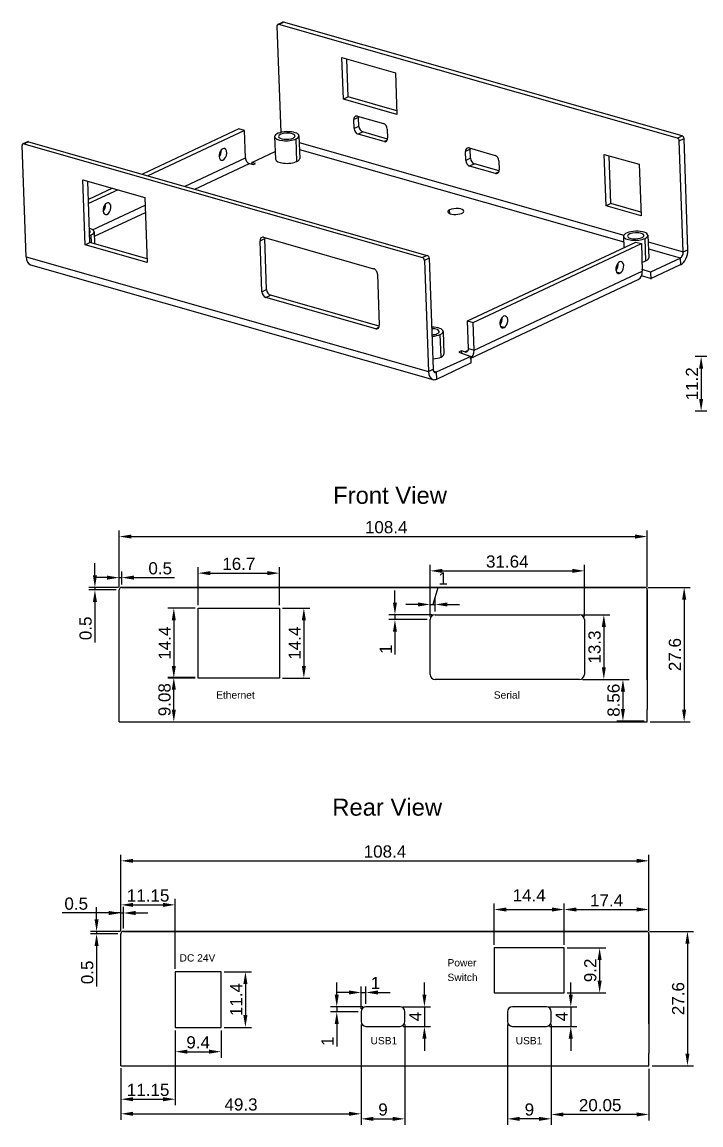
# Model space of a CAD drawing. Extents: x 17 to 293, y 17 to 269.
# Drawn here: x 17.2 to 156.5, y 16.9 to 243.5 of the extents above; entities that cross this region are included whole.
import ezdxf

# ---------------------------------------------------------------- set-up
doc = ezdxf.new("R2010")
doc.units = 0
doc.header["$MEASUREMENT"] = 0
doc.layers.get('0').update_dxf_attribs({"linetype": 'CONTINUOUS'})
doc.layers.get('DEFPOINTS').update_dxf_attribs({"linetype": 'CONTINUOUS'})
for name, color, linetype in [('DIMENSION', 3, 'CONTINUOUS'), ('VIEW002', 7, 'CONTINUOUS'), ('VIEW003', 7, 'CONTINUOUS'), ('VIEW005', 7, 'CONTINUOUS')]:
    doc.layers.add(name, color=color, linetype=linetype)
doc.styles.get("Standard").update_dxf_attribs({"font": 'arial.ttf'})
doc.dimstyles.get("Standard").update_dxf_attribs({"dimscale": 0, "dimtxt": 2.5, "dimasz": 2.5, "dimexe": 1.25, "dimexo": 0.625, "dimtad": 1, "dimtxsty": 'STANDARD', "dimcen": 2.5, "dimazin": 3, "dimtfac": 1, "dimtmove": 0, "dimatfit": 3})

# ---------------------------------------------------------------- blocks, each defined once
blk = doc.blocks.new('*D3')
at = {"layer": 'DEFPOINTS', "color": 0}
for p in [(145.511515, 137.794267), (37.112015, 126.848466), (145.511515, 126.848466)]:
    blk.add_point(p, dxfattribs=at)
at = {"layer": 'DIMENSION', "color": 0}
for p, q in [((37.112015, 127.473466), (37.112015, 139.044267)), ((145.511515, 127.473466), (145.511515, 139.044267)), ((39.612015, 137.794267), (143.011515, 137.794267))]:
    blk.add_line(p, q, dxfattribs=at)
for points in [[(39.612015, 138.210933), (39.612015, 137.3776), (37.112015, 137.794267)], [(143.011515, 137.3776), (143.011515, 138.210933), (145.511515, 137.794267)]]:
    blk.add_solid(points, dxfattribs=at)
at = {"layer": 'DIMENSION', "color": 0, "linetype": 'BYBLOCK', "insert": (91.911853, 139.695517), "char_height": 2.5, "attachment_point": 5}
blk.add_mtext('108.4', dxfattribs=at)
blk = doc.blocks.new('*D17')
at = {"layer": 'DEFPOINTS', "color": 0}
for p in [(37.612015, 129.358277), (37.612015, 127.348466), (37.112015, 126.848466)]:
    blk.add_point(p, dxfattribs=at)
at = {"layer": 'DIMENSION', "color": 0}
for p, q in [((34.612015, 129.358277), (32.112015, 129.358277)), ((37.112015, 127.473466), (37.112015, 130.608277)), ((37.112015, 129.358277), (37.612015, 129.358277)), ((37.612015, 127.973466), (37.612015, 130.608277)), ((40.112015, 129.358277), (48.427015, 129.358277))]:
    blk.add_line(p, q, dxfattribs=at)
for points in [[(34.612015, 128.94161), (34.612015, 129.774944), (37.112015, 129.358277)], [(40.112015, 129.774944), (40.112015, 128.94161), (37.612015, 129.358277)]]:
    blk.add_solid(points, dxfattribs=at)
at = {"layer": 'DIMENSION', "color": 0, "linetype": 'BYBLOCK', "insert": (45.519515, 131.259527), "char_height": 2.5, "attachment_point": 5}
blk.add_mtext('0.5', dxfattribs=at)
blk = doc.blocks.new('*D27')
at = {"layer": 'DEFPOINTS', "color": 0}
for p in [(101.952015, 123.847379), (100.952015, 120.748566), (101.952015, 121.748566)]:
    blk.add_point(p, dxfattribs=at)
at = {"layer": 'DIMENSION', "color": 0}
for p, q in [((102.484766, 127.289879), (101.452015, 123.847379)), ((104.654766, 127.289879), (102.484766, 127.289879)), ((100.952015, 121.373566), (100.952015, 125.097379)), ((101.952015, 122.373566), (101.952015, 125.097379)), ((98.452015, 123.847379), (95.952015, 123.847379)), ((100.952015, 123.847379), (101.952015, 123.847379)), ((104.452015, 123.847379), (106.952015, 123.847379))]:
    blk.add_line(p, q, dxfattribs=at)
for points in [[(98.452015, 123.430712), (98.452015, 124.264045), (100.952015, 123.847379)], [(104.452015, 124.264045), (104.452015, 123.430712), (101.952015, 123.847379)]]:
    blk.add_solid(points, dxfattribs=at)
at = {"layer": 'DIMENSION', "color": 0, "linetype": 'BYBLOCK', "insert": (103.569766, 129.169879), "char_height": 2.5, "attachment_point": 5}
blk.add_mtext('1', dxfattribs=at)
blk = doc.blocks.new('*D37')
at = {"layer": 'DEFPOINTS', "color": 0}
for p in [(48.608815, 36.984015), (58.008815, 36.984015), (58.008815, 31.984015)]:
    blk.add_point(p, dxfattribs=at)
at = {"layer": 'DIMENSION', "color": 0}
for p, q in [((48.608815, 36.359015), (48.608815, 30.734015)), ((58.008815, 36.359015), (58.008815, 30.734015)), ((51.108815, 31.984015), (55.508815, 31.984015))]:
    blk.add_line(p, q, dxfattribs=at)
for points in [[(51.108815, 32.400681), (51.108815, 31.567348), (48.608815, 31.984015)], [(55.508815, 31.567348), (55.508815, 32.400681), (58.008815, 31.984015)]]:
    blk.add_solid(points, dxfattribs=at)
at = {"layer": 'DIMENSION', "color": 0, "linetype": 'BYBLOCK', "insert": (53.308815, 33.885265), "char_height": 2.5, "attachment_point": 5}
blk.add_mtext('9.4', dxfattribs=at)
blk = doc.blocks.new('*D46')
at = {"layer": 'DEFPOINTS', "color": 0}
for p in [(128.458515, 61.184015), (114.058515, 53.284015), (128.458515, 53.284015)]:
    blk.add_point(p, dxfattribs=at)
at = {"layer": 'DIMENSION', "color": 0}
for p, q in [((114.058515, 53.909015), (114.058515, 62.434015)), ((116.558515, 61.184015), (125.958515, 61.184015)), ((128.458515, 53.909015), (128.458515, 62.434015))]:
    blk.add_line(p, q, dxfattribs=at)
for points in [[(116.558515, 61.600681), (116.558515, 60.767348), (114.058515, 61.184015)], [(125.958515, 60.767348), (125.958515, 61.600681), (128.458515, 61.184015)]]:
    blk.add_solid(points, dxfattribs=at)
at = {"layer": 'DIMENSION', "color": 0, "linetype": 'BYBLOCK', "insert": (121.258515, 64.09887), "char_height": 2.5, "attachment_point": 5}
blk.add_mtext('14.4', dxfattribs=at)
blk = doc.blocks.new('*D120')
at = {"layer": 'DEFPOINTS', "color": 0}
for p in [(37.612015, 127.348466), (32.112015, 126.848466), (37.112015, 126.848466)]:
    blk.add_point(p, dxfattribs=at)
at = {"layer": 'DIMENSION', "color": 0}
for p, q in [((32.112015, 129.848466), (32.112015, 132.348466)), ((36.987015, 127.348466), (30.862015, 127.348466)), ((32.112015, 127.348466), (32.112015, 126.848466)), ((36.487015, 126.848466), (30.862015, 126.848466)), ((32.112015, 124.348466), (32.112015, 116.033466))]:
    blk.add_line(p, q, dxfattribs=at)
for points in [[(31.695349, 129.848466), (32.528682, 129.848466), (32.112015, 127.348466)], [(32.528682, 124.348466), (31.695349, 124.348466), (32.112015, 126.848466)]]:
    blk.add_solid(points, dxfattribs=at)
at = {"layer": 'DIMENSION', "color": 0, "linetype": 'BYBLOCK', "insert": (30.210765, 118.940966), "char_height": 2.5, "attachment_point": 5, "rotation": 90}
blk.add_mtext('0.5', dxfattribs=at)
blk = doc.blocks.new('*D124')
at = {"layer": 'DEFPOINTS', "color": 0}
for p in [(37.958815, 60.472838), (37.958815, 56.684015), (37.458815, 56.184015)]:
    blk.add_point(p, dxfattribs=at)
at = {"layer": 'DIMENSION', "color": 0}
for p, q in [((37.458815, 56.809015), (37.458815, 61.722838)), ((37.958815, 57.309015), (37.958815, 61.722838)), ((37.458815, 60.472838), (25.369859, 60.472838)), ((34.958815, 60.472838), (32.458815, 60.472838)), ((37.458815, 60.472838), (37.958815, 60.472838)), ((40.458815, 60.472838), (42.958815, 60.472838))]:
    blk.add_line(p, q, dxfattribs=at)
for points in [[(34.958815, 60.056171), (34.958815, 60.889505), (37.458815, 60.472838)], [(40.458815, 60.889505), (40.458815, 60.056171), (37.958815, 60.472838)]]:
    blk.add_solid(points, dxfattribs=at)
at = {"layer": 'DIMENSION', "color": 0, "linetype": 'BYBLOCK', "insert": (28.277359, 62.374088), "char_height": 2.5, "attachment_point": 5}
blk.add_mtext('0.5', dxfattribs=at)
blk = doc.blocks.new('*D125')
at = {"layer": 'DEFPOINTS', "color": 0}
for p in [(37.958815, 56.684015), (32.458815, 56.184015), (37.458815, 56.184015)]:
    blk.add_point(p, dxfattribs=at)
at = {"layer": 'DIMENSION', "color": 0}
for p, q in [((32.458815, 59.184015), (32.458815, 61.684015)), ((37.333815, 56.684015), (31.208815, 56.684015)), ((32.458815, 56.684015), (32.458815, 56.184015)), ((36.833815, 56.184015), (31.208815, 56.184015)), ((32.458815, 53.684015), (32.458815, 45.369015))]:
    blk.add_line(p, q, dxfattribs=at)
for points in [[(32.042149, 59.184015), (32.875482, 59.184015), (32.458815, 56.684015)], [(32.875482, 53.684015), (32.042149, 53.684015), (32.458815, 56.184015)]]:
    blk.add_solid(points, dxfattribs=at)
at = {"layer": 'DIMENSION', "color": 0, "linetype": 'BYBLOCK', "insert": (30.557565, 48.276515), "char_height": 2.5, "attachment_point": 5, "rotation": 90}
blk.add_mtext('0.5', dxfattribs=at)
blk = doc.blocks.new('*D126')
at = {"layer": 'DEFPOINTS', "color": 0}
for p in [(87.758815, 41.184015), (81.758815, 40.184015), (86.758815, 40.184015)]:
    blk.add_point(p, dxfattribs=at)
at = {"layer": 'DIMENSION', "color": 0}
for p, q in [((81.758815, 43.684015), (81.758815, 46.184015)), ((87.133815, 41.184015), (80.508815, 41.184015)), ((81.758815, 41.184015), (81.758815, 40.184015)), ((86.133815, 40.184015), (80.508815, 40.184015)), ((81.758815, 37.684015), (81.758815, 33.014015))]:
    blk.add_line(p, q, dxfattribs=at)
for points in [[(81.342149, 43.684015), (82.175482, 43.684015), (81.758815, 41.184015)], [(82.175482, 37.684015), (81.342149, 37.684015), (81.758815, 40.184015)]]:
    blk.add_solid(points, dxfattribs=at)
at = {"layer": 'DIMENSION', "color": 0, "linetype": 'BYBLOCK', "insert": (79.878815, 34.099015), "char_height": 2.5, "attachment_point": 5, "rotation": 90}
blk.add_mtext('1', dxfattribs=at)
blk = doc.blocks.new('*D127')
at = {"layer": 'DEFPOINTS', "color": 0}
for p in [(58.008815, 48.384015), (58.008815, 36.984015), (63.008815, 36.984015)]:
    blk.add_point(p, dxfattribs=at)
at = {"layer": 'DIMENSION', "color": 0}
for p, q in [((58.633815, 48.384015), (64.258815, 48.384015)), ((63.008815, 45.884015), (63.008815, 39.484015)), ((58.633815, 36.984015), (64.258815, 36.984015))]:
    blk.add_line(p, q, dxfattribs=at)
for points in [[(63.425482, 45.884015), (62.592149, 45.884015), (63.008815, 48.384015)], [(62.592149, 39.484015), (63.425482, 39.484015), (63.008815, 36.984015)]]:
    blk.add_solid(points, dxfattribs=at)
at = {"layer": 'DIMENSION', "color": 0, "linetype": 'BYBLOCK', "insert": (61.128815, 42.684015), "char_height": 2.5, "attachment_point": 5, "rotation": 90}
blk.add_mtext('11.4', dxfattribs=at)
blk = doc.blocks.new('*D128')
at = {"layer": 'DEFPOINTS', "color": 0}
for p in [(145.358515, 56.684015), (145.858515, 29.084015), (153.755019, 29.084015)]:
    blk.add_point(p, dxfattribs=at)
at = {"layer": 'DIMENSION', "color": 0}
for p, q in [((145.983515, 56.684015), (155.005019, 56.684015)), ((153.755019, 54.184015), (153.755019, 31.584015)), ((146.483515, 29.084015), (155.005019, 29.084015))]:
    blk.add_line(p, q, dxfattribs=at)
for points in [[(154.171686, 54.184015), (153.338353, 54.184015), (153.755019, 56.684015)], [(153.338353, 31.584015), (154.171686, 31.584015), (153.755019, 29.084015)]]:
    blk.add_solid(points, dxfattribs=at)
at = {"layer": 'DIMENSION', "color": 0, "linetype": 'BYBLOCK', "insert": (151.853769, 42.884015), "char_height": 2.5, "attachment_point": 5, "rotation": 90}
blk.add_mtext('27.6', dxfattribs=at)
blk = doc.blocks.new('*D129')
at = {"layer": 'DEFPOINTS', "color": 0}
for p in [(145.011515, 127.348466), (145.511515, 99.748566), (153.080416, 99.748566)]:
    blk.add_point(p, dxfattribs=at)
at = {"layer": 'DIMENSION', "color": 0}
for p, q in [((145.636515, 127.348466), (154.330416, 127.348466)), ((153.080416, 124.848466), (153.080416, 102.248566)), ((146.136515, 99.748566), (154.330416, 99.748566))]:
    blk.add_line(p, q, dxfattribs=at)
for points in [[(153.497083, 124.848466), (152.66375, 124.848466), (153.080416, 127.348466)], [(152.66375, 102.248566), (153.497083, 102.248566), (153.080416, 99.748566)]]:
    blk.add_solid(points, dxfattribs=at)
at = {"layer": 'DIMENSION', "color": 0, "linetype": 'BYBLOCK', "insert": (151.179166, 113.548516), "char_height": 2.5, "attachment_point": 5, "rotation": 90}
blk.add_mtext('27.6', dxfattribs=at)
blk = doc.blocks.new('*D130')
at = {"layer": 'DEFPOINTS', "color": 0}
for p in [(70.012015, 123.098566), (70.012015, 108.698566), (75.012015, 108.698566)]:
    blk.add_point(p, dxfattribs=at)
at = {"layer": 'DIMENSION', "color": 0}
for p, q in [((70.637015, 123.098566), (76.262015, 123.098566)), ((75.012015, 120.598566), (75.012015, 111.198566)), ((70.637015, 108.698566), (76.262015, 108.698566))]:
    blk.add_line(p, q, dxfattribs=at)
for points in [[(75.428682, 120.598566), (74.595349, 120.598566), (75.012015, 123.098566)], [(74.595349, 111.198566), (75.428682, 111.198566), (75.012015, 108.698566)]]:
    blk.add_solid(points, dxfattribs=at)
at = {"layer": 'DIMENSION', "color": 0, "linetype": 'BYBLOCK', "insert": (73.132015, 115.898566), "char_height": 2.5, "attachment_point": 5, "rotation": 90}
blk.add_mtext('14.4', dxfattribs=at)
blk = doc.blocks.new('*D131')
at = {"layer": 'DEFPOINTS', "color": 0}
for p in [(131.591515, 121.748566), (131.591515, 108.448566), (136.591515, 108.448566)]:
    blk.add_point(p, dxfattribs=at)
at = {"layer": 'DIMENSION', "color": 0}
for p, q in [((132.216515, 121.748566), (137.841515, 121.748566)), ((136.591515, 119.248566), (136.591515, 110.948566)), ((132.216515, 108.448566), (137.841515, 108.448566))]:
    blk.add_line(p, q, dxfattribs=at)
for points in [[(137.008182, 119.248566), (136.174849, 119.248566), (136.591515, 121.748566)], [(136.174849, 110.948566), (137.008182, 110.948566), (136.591515, 108.448566)]]:
    blk.add_solid(points, dxfattribs=at)
at = {"layer": 'DIMENSION', "color": 0, "linetype": 'BYBLOCK', "insert": (134.690265, 115.098566), "char_height": 2.5, "attachment_point": 5, "rotation": 90}
blk.add_mtext('13.3', dxfattribs=at)
blk = doc.blocks.new('*D132')
at = {"layer": 'DEFPOINTS', "color": 0}
for p in [(93.706519, 120.748566), (100.952015, 120.748566), (101.952015, 121.748566)]:
    blk.add_point(p, dxfattribs=at)
at = {"layer": 'DIMENSION', "color": 0}
for p, q in [((93.706519, 124.248566), (93.706519, 126.748566)), ((101.327015, 121.748566), (92.456519, 121.748566)), ((100.327015, 120.748566), (92.456519, 120.748566)), ((93.706519, 121.748566), (93.706519, 120.748566)), ((93.706519, 118.248566), (93.706519, 113.578566))]:
    blk.add_line(p, q, dxfattribs=at)
for points in [[(93.289852, 124.248566), (94.123185, 124.248566), (93.706519, 121.748566)], [(94.123185, 118.248566), (93.289852, 118.248566), (93.706519, 120.748566)]]:
    blk.add_solid(points, dxfattribs=at)
at = {"layer": 'DIMENSION', "color": 0, "linetype": 'BYBLOCK', "insert": (91.826519, 114.663566), "char_height": 2.5, "attachment_point": 5, "rotation": 90}
blk.add_mtext('1', dxfattribs=at)
blk = doc.blocks.new('*D133')
at = {"layer": 'DEFPOINTS', "color": 0}
for p in [(48.312015, 108.823566), (53.312015, 108.823566), (37.112015, 99.748566)]:
    blk.add_point(p, dxfattribs=at)
at = {"layer": 'DIMENSION', "color": 0}
for p, q in [((52.687015, 108.823566), (47.062015, 108.823566)), ((48.312015, 102.248566), (48.312015, 106.323566)), ((37.737015, 99.748566), (49.562015, 99.748566))]:
    blk.add_line(p, q, dxfattribs=at)
for points in [[(48.728682, 106.323566), (47.895349, 106.323566), (48.312015, 108.823566)], [(47.895349, 102.248566), (48.728682, 102.248566), (48.312015, 99.748566)]]:
    blk.add_solid(points, dxfattribs=at)
at = {"layer": 'DIMENSION', "color": 0, "linetype": 'BYBLOCK', "insert": (46.410765, 104.286066), "char_height": 2.5, "attachment_point": 5, "rotation": 90}
blk.add_mtext('9.08', dxfattribs=at)
blk = doc.blocks.new('*D135')
at = {"layer": 'DEFPOINTS', "color": 0}
for p in [(131.591515, 108.448566), (140.511515, 99.888866), (145.511515, 99.888866)]:
    blk.add_point(p, dxfattribs=at)
at = {"layer": 'DIMENSION', "color": 0}
for p, q in [((132.216515, 108.448566), (141.761515, 108.448566)), ((140.511515, 105.948566), (140.511515, 102.388866)), ((144.886515, 99.888866), (139.261515, 99.888866))]:
    blk.add_line(p, q, dxfattribs=at)
for points in [[(140.928182, 105.948566), (140.094849, 105.948566), (140.511515, 108.448566)], [(140.094849, 102.388866), (140.928182, 102.388866), (140.511515, 99.888866)]]:
    blk.add_solid(points, dxfattribs=at)
at = {"layer": 'DIMENSION', "color": 0, "linetype": 'BYBLOCK', "insert": (138.610265, 104.168716), "char_height": 2.5, "attachment_point": 5, "rotation": 90}
blk.add_mtext('8.56', dxfattribs=at)
blk = doc.blocks.new('*D136')
at = {"layer": 'DEFPOINTS', "color": 0}
for p in [(53.312015, 123.098566), (48.312015, 108.698566), (53.312015, 108.698566)]:
    blk.add_point(p, dxfattribs=at)
at = {"layer": 'DIMENSION', "color": 0}
for p, q in [((52.687015, 123.098566), (47.062015, 123.098566)), ((48.312015, 120.598566), (48.312015, 111.198566)), ((52.687015, 108.698566), (47.062015, 108.698566))]:
    blk.add_line(p, q, dxfattribs=at)
for points in [[(48.728682, 120.598566), (47.895349, 120.598566), (48.312015, 123.098566)], [(47.895349, 111.198566), (48.728682, 111.198566), (48.312015, 108.698566)]]:
    blk.add_solid(points, dxfattribs=at)
at = {"layer": 'DIMENSION', "color": 0, "linetype": 'BYBLOCK', "insert": (46.432015, 115.898566), "char_height": 2.5, "attachment_point": 5, "rotation": 90}
blk.add_mtext('14.4', dxfattribs=at)
blk = doc.blocks.new('*D148')
at = {"layer": 'DEFPOINTS', "color": 0}
for p in [(128.458515, 53.284015), (128.458515, 44.084015), (135.727756, 44.084015)]:
    blk.add_point(p, dxfattribs=at)
at = {"layer": 'DIMENSION', "color": 0}
for p, q in [((129.083515, 53.284015), (136.977756, 53.284015)), ((135.727756, 50.784015), (135.727756, 46.584015)), ((129.083515, 44.084015), (136.977756, 44.084015))]:
    blk.add_line(p, q, dxfattribs=at)
for points in [[(136.144423, 50.784015), (135.311089, 50.784015), (135.727756, 53.284015)], [(135.311089, 46.584015), (136.144423, 46.584015), (135.727756, 44.084015)]]:
    blk.add_solid(points, dxfattribs=at)
at = {"layer": 'DIMENSION', "color": 0, "linetype": 'BYBLOCK', "insert": (133.826506, 48.684015), "char_height": 2.5, "attachment_point": 5, "rotation": 90}
blk.add_mtext('9.2', dxfattribs=at)
blk = doc.blocks.new('*D154')
at = {"layer": 'DEFPOINTS', "color": 0}
for p in [(70.012015, 130.281039), (53.312015, 123.098566), (70.012015, 123.098566)]:
    blk.add_point(p, dxfattribs=at)
at = {"layer": 'DIMENSION', "color": 0}
for p, q in [((53.312015, 123.723566), (53.312015, 131.531039)), ((70.012015, 123.723566), (70.012015, 131.531039)), ((55.812015, 130.281039), (67.512015, 130.281039))]:
    blk.add_line(p, q, dxfattribs=at)
for points in [[(55.812015, 130.697706), (55.812015, 129.864372), (53.312015, 130.281039)], [(67.512015, 129.864372), (67.512015, 130.697706), (70.012015, 130.281039)]]:
    blk.add_solid(points, dxfattribs=at)
at = {"layer": 'DIMENSION', "color": 0, "linetype": 'BYBLOCK', "insert": (61.662015, 132.182289), "char_height": 2.5, "attachment_point": 5}
blk.add_mtext('16.7', dxfattribs=at)
blk = doc.blocks.new('*D157')
at = {"layer": 'DEFPOINTS', "color": 0}
for p in [(132.591515, 130.748566), (100.952015, 120.748566), (132.591515, 120.748566)]:
    blk.add_point(p, dxfattribs=at)
at = {"layer": 'DIMENSION', "color": 0}
for p, q in [((100.952015, 121.373566), (100.952015, 131.998566)), ((132.591515, 121.373566), (132.591515, 131.998566)), ((103.452015, 130.748566), (130.091515, 130.748566))]:
    blk.add_line(p, q, dxfattribs=at)
for points in [[(103.452015, 131.165233), (103.452015, 130.3319), (100.952015, 130.748566)], [(130.091515, 130.3319), (130.091515, 131.165233), (132.591515, 130.748566)]]:
    blk.add_solid(points, dxfattribs=at)
at = {"layer": 'DIMENSION', "color": 0, "linetype": 'BYBLOCK', "insert": (116.771765, 132.649816), "char_height": 2.5, "attachment_point": 5}
blk.add_mtext('31.64', dxfattribs=at)
blk = doc.blocks.new('*D170')
at = {"layer": 'DEFPOINTS', "color": 0}
for p in [(87.758815, 44.145678), (87.758815, 41.184015), (86.758815, 40.184015)]:
    blk.add_point(p, dxfattribs=at)
at = {"layer": 'DIMENSION', "color": 0}
for p, q in [((86.758815, 40.809015), (86.758815, 45.395678)), ((87.758815, 41.809015), (87.758815, 45.395678)), ((84.258815, 44.145678), (81.758815, 44.145678)), ((86.758815, 44.145678), (87.758815, 44.145678)), ((90.258815, 44.145678), (92.758815, 44.145678))]:
    blk.add_line(p, q, dxfattribs=at)
for points in [[(84.258815, 43.729011), (84.258815, 44.562344), (86.758815, 44.145678)], [(90.258815, 44.562344), (90.258815, 43.729011), (87.758815, 44.145678)]]:
    blk.add_solid(points, dxfattribs=at)
at = {"layer": 'DIMENSION', "color": 0, "linetype": 'BYBLOCK', "insert": (89.707095, 46.076332), "char_height": 2.5, "attachment_point": 5}
blk.add_mtext('1', dxfattribs=at)
blk = doc.blocks.new('*D171')
at = {"layer": 'DEFPOINTS', "color": 0}
for p in [(94.758815, 41.184015), (94.758815, 37.184015), (99.758815, 37.184015)]:
    blk.add_point(p, dxfattribs=at)
at = {"layer": 'DIMENSION', "color": 0}
for p, q in [((99.758815, 43.684015), (99.758815, 46.184015)), ((95.383815, 41.184015), (101.008815, 41.184015)), ((99.758815, 41.184015), (99.758815, 37.184015)), ((95.383815, 37.184015), (101.008815, 37.184015)), ((99.758815, 34.684015), (99.758815, 32.184015))]:
    blk.add_line(p, q, dxfattribs=at)
for points in [[(99.342149, 43.684015), (100.175482, 43.684015), (99.758815, 41.184015)], [(100.175482, 34.684015), (99.342149, 34.684015), (99.758815, 37.184015)]]:
    blk.add_solid(points, dxfattribs=at)
at = {"layer": 'DIMENSION', "color": 0, "linetype": 'BYBLOCK', "insert": (97.883815, 39.184015), "char_height": 2.5, "attachment_point": 5, "rotation": 90}
blk.add_mtext('4', dxfattribs=at)
blk = doc.blocks.new('*D174')
at = {"layer": 'DEFPOINTS', "color": 0}
for p in [(124.808515, 41.184015), (124.808515, 37.184015), (129.808515, 37.184015)]:
    blk.add_point(p, dxfattribs=at)
at = {"layer": 'DIMENSION', "color": 0}
for p, q in [((129.808515, 43.684015), (129.808515, 46.184015)), ((125.433515, 41.184015), (131.058515, 41.184015)), ((129.808515, 41.184015), (129.808515, 37.184015)), ((125.433515, 37.184015), (131.058515, 37.184015)), ((129.808515, 34.684015), (129.808515, 32.184015))]:
    blk.add_line(p, q, dxfattribs=at)
for points in [[(129.391849, 43.684015), (130.225182, 43.684015), (129.808515, 41.184015)], [(130.225182, 34.684015), (129.391849, 34.684015), (129.808515, 37.184015)]]:
    blk.add_solid(points, dxfattribs=at)
at = {"layer": 'DIMENSION', "color": 0, "linetype": 'BYBLOCK', "insert": (127.933515, 39.184015), "char_height": 2.5, "attachment_point": 5, "rotation": 90}
blk.add_mtext('4', dxfattribs=at)
blk = doc.blocks.new('*D178')
at = {"layer": 'DEFPOINTS', "color": 0}
for p in [(48.608815, 36.984015), (37.458815, 29.224315), (48.608815, 22.214461)]:
    blk.add_point(p, dxfattribs=at)
at = {"layer": 'DIMENSION', "color": 0}
for p, q in [((48.608815, 36.359015), (48.608815, 20.964461)), ((37.458815, 28.599315), (37.458815, 20.964461)), ((39.958815, 22.214461), (46.108815, 22.214461))]:
    blk.add_line(p, q, dxfattribs=at)
for points in [[(39.958815, 22.631127), (39.958815, 21.797794), (37.458815, 22.214461)], [(46.108815, 21.797794), (46.108815, 22.631127), (48.608815, 22.214461)]]:
    blk.add_solid(points, dxfattribs=at)
at = {"layer": 'DIMENSION', "color": 0, "linetype": 'BYBLOCK', "insert": (43.033815, 24.115711), "char_height": 2.5, "attachment_point": 5}
blk.add_mtext('11.15', dxfattribs=at)
blk = doc.blocks.new('*D181')
at = {"layer": 'DEFPOINTS', "color": 0}
for p in [(86.758815, 38.184015), (37.458815, 29.224315), (86.758815, 19.224315)]:
    blk.add_point(p, dxfattribs=at)
at = {"layer": 'DIMENSION', "color": 0}
for p, q in [((86.758815, 37.559015), (86.758815, 17.974315)), ((37.458815, 28.599315), (37.458815, 17.974315)), ((39.958815, 19.224315), (84.258815, 19.224315))]:
    blk.add_line(p, q, dxfattribs=at)
for points in [[(39.958815, 19.640981), (39.958815, 18.807648), (37.458815, 19.224315)], [(84.258815, 18.807648), (84.258815, 19.640981), (86.758815, 19.224315)]]:
    blk.add_solid(points, dxfattribs=at)
at = {"layer": 'DIMENSION', "color": 0, "linetype": 'BYBLOCK', "insert": (62.108815, 21.125565), "char_height": 2.5, "attachment_point": 5}
blk.add_mtext('49.3', dxfattribs=at)
blk = doc.blocks.new('*D186')
at = {"layer": 'DEFPOINTS', "color": 0}
for p in [(125.808515, 38.184015), (145.858515, 29.084015), (125.808515, 19.084015)]:
    blk.add_point(p, dxfattribs=at)
at = {"layer": 'DIMENSION', "color": 0}
for p, q in [((125.808515, 37.559015), (125.808515, 17.834015)), ((145.858515, 28.459015), (145.858515, 17.834015)), ((143.358515, 19.084015), (128.308515, 19.084015))]:
    blk.add_line(p, q, dxfattribs=at)
for points in [[(128.308515, 19.500681), (128.308515, 18.667348), (125.808515, 19.084015)], [(143.358515, 18.667348), (143.358515, 19.500681), (145.858515, 19.084015)]]:
    blk.add_solid(points, dxfattribs=at)
at = {"layer": 'DIMENSION', "color": 0, "linetype": 'BYBLOCK', "insert": (135.833515, 20.985265), "char_height": 2.5, "attachment_point": 5}
blk.add_mtext('20.05', dxfattribs=at)
blk = doc.blocks.new('*D189')
at = {"layer": 'DEFPOINTS', "color": 0}
for p in [(86.758815, 38.184015), (95.758815, 38.184015), (95.758815, 18.184015)]:
    blk.add_point(p, dxfattribs=at)
at = {"layer": 'DIMENSION', "color": 0}
for p, q in [((86.758815, 37.559015), (86.758815, 16.934015)), ((95.758815, 37.559015), (95.758815, 16.934015)), ((89.258815, 18.184015), (93.258815, 18.184015))]:
    blk.add_line(p, q, dxfattribs=at)
for points in [[(89.258815, 18.600681), (89.258815, 17.767348), (86.758815, 18.184015)], [(93.258815, 17.767348), (93.258815, 18.600681), (95.758815, 18.184015)]]:
    blk.add_solid(points, dxfattribs=at)
at = {"layer": 'DIMENSION', "color": 0, "linetype": 'BYBLOCK', "insert": (91.258815, 20.085265), "char_height": 2.5, "attachment_point": 5}
blk.add_mtext('9', dxfattribs=at)
blk = doc.blocks.new('*D192')
at = {"layer": 'DEFPOINTS', "color": 0}
for p in [(116.808515, 38.184015), (125.808515, 38.184015), (116.808515, 18.184015)]:
    blk.add_point(p, dxfattribs=at)
at = {"layer": 'DIMENSION', "color": 0}
for p, q in [((116.808515, 37.559015), (116.808515, 16.934015)), ((125.808515, 37.559015), (125.808515, 16.934015)), ((123.308515, 18.184015), (119.308515, 18.184015))]:
    blk.add_line(p, q, dxfattribs=at)
for points in [[(119.308515, 18.600681), (119.308515, 17.767348), (116.808515, 18.184015)], [(123.308515, 17.767348), (123.308515, 18.600681), (125.808515, 18.184015)]]:
    blk.add_solid(points, dxfattribs=at)
at = {"layer": 'DIMENSION', "color": 0, "linetype": 'BYBLOCK', "insert": (121.308515, 20.085265), "char_height": 2.5, "attachment_point": 5}
blk.add_mtext('9', dxfattribs=at)
blk = doc.blocks.new('*D195')
at = {"layer": 'DEFPOINTS', "color": 0}
for p in [(145.858515, 71.184015), (37.458815, 56.184015), (145.858515, 56.184015)]:
    blk.add_point(p, dxfattribs=at)
at = {"layer": 'DIMENSION', "color": 0}
for p, q in [((37.458815, 56.809015), (37.458815, 72.434015)), ((39.958815, 71.184015), (143.358515, 71.184015)), ((145.858515, 56.809015), (145.858515, 72.434015))]:
    blk.add_line(p, q, dxfattribs=at)
for points in [[(39.958815, 71.600681), (39.958815, 70.767348), (37.458815, 71.184015)], [(143.358515, 70.767348), (143.358515, 71.600681), (145.858515, 71.184015)]]:
    blk.add_solid(points, dxfattribs=at)
at = {"layer": 'DIMENSION', "color": 0, "linetype": 'BYBLOCK', "insert": (91.658665, 73.085265), "char_height": 2.5, "attachment_point": 5}
blk.add_mtext('108.4', dxfattribs=at)
blk = doc.blocks.new('*D200')
at = {"layer": 'DEFPOINTS', "color": 0}
for p in [(145.858515, 61.184015), (145.858515, 56.184015), (128.458515, 53.284015)]:
    blk.add_point(p, dxfattribs=at)
at = {"layer": 'DIMENSION', "color": 0}
for p, q in [((128.458515, 53.909015), (128.458515, 62.434015)), ((130.958515, 61.184015), (143.358515, 61.184015)), ((145.858515, 56.809015), (145.858515, 62.434015))]:
    blk.add_line(p, q, dxfattribs=at)
for points in [[(130.958515, 61.600681), (130.958515, 60.767348), (128.458515, 61.184015)], [(143.358515, 60.767348), (143.358515, 61.600681), (145.858515, 61.184015)]]:
    blk.add_solid(points, dxfattribs=at)
at = {"layer": 'DIMENSION', "color": 0, "linetype": 'BYBLOCK', "insert": (137.158515, 63.064015), "char_height": 2.5, "attachment_point": 5}
blk.add_mtext('17.4', dxfattribs=at)
blk = doc.blocks.new('*D203')
at = {"layer": 'DEFPOINTS', "color": 0}
for p in [(48.608815, 62.139505), (37.458815, 56.184015), (48.608815, 48.384015)]:
    blk.add_point(p, dxfattribs=at)
at = {"layer": 'DIMENSION', "color": 0}
for p, q in [((37.458815, 56.809015), (37.458815, 63.389505)), ((39.958815, 62.139505), (46.108815, 62.139505)), ((48.608815, 49.009015), (48.608815, 63.389505))]:
    blk.add_line(p, q, dxfattribs=at)
for points in [[(39.958815, 62.556171), (39.958815, 61.722838), (37.458815, 62.139505)], [(46.108815, 61.722838), (46.108815, 62.556171), (48.608815, 62.139505)]]:
    blk.add_solid(points, dxfattribs=at)
at = {"layer": 'DIMENSION', "color": 0, "linetype": 'BYBLOCK', "insert": (43.033815, 64.040755), "char_height": 2.5, "attachment_point": 5}
blk.add_mtext('11.15', dxfattribs=at)
blk = doc.blocks.new('*D238')
at = {"layer": 'DEFPOINTS', "color": 0}
for p in [(225.763121, 174.7703), (156.563121, 163.570339), (171.563121, 163.570339)]:
    blk.add_point(p, dxfattribs=at)
at = {"layer": 'DIMENSION', "color": 0}
for p, q in [((225.138121, 174.7703), (155.313121, 174.7703)), ((156.563121, 172.2703), (156.563121, 166.070339)), ((170.938121, 163.570339), (155.313121, 163.570339))]:
    blk.add_line(p, q, dxfattribs=at)
for points in [[(156.979788, 172.2703), (156.146455, 172.2703), (156.563121, 174.7703)], [(156.146455, 166.070339), (156.979788, 166.070339), (156.563121, 163.570339)]]:
    blk.add_solid(points, dxfattribs=at)
at = {"layer": 'DIMENSION', "color": 0, "linetype": 'BYBLOCK', "insert": (154.683121, 169.17032), "char_height": 2.5, "attachment_point": 5, "rotation": 90}
blk.add_mtext('11.2', dxfattribs=at)

msp = doc.modelspace()

# ---------------------------------------------------------------- linework, layer by layer
at = {"linetype": 'BYBLOCK'}
msp.add_line((146.161, 192.09), (144.48, 192.63), dxfattribs=at)
msp.add_point((144.48, 192.63), dxfattribs=at)
at = {"layer": 'VIEW002'}
for p, q in [((69.479, 242.648), (70.253, 220.797)), ((69.647, 242.992), (70.617, 243.447)), ((69.843, 243.003), (70.813, 243.459)), ((151.692, 219.645), (69.843, 243.003)), ((152.661, 220.1), (70.813, 243.459)), ((83.137, 227.639), (82.834, 236.174)), ((82.834, 236.174), (93.808, 233.042)), ((84.107, 228.094), (83.831, 235.889)), ((93.808, 233.042), (94.111, 224.507)), ((84.107, 228.094), (83.137, 227.639)), ((94.111, 224.507), (83.137, 227.639)), ((94.085, 225.246), (84.107, 228.094)), ((86.254, 223.9), (85.284, 223.445)), ((85.35, 221.589), (85.284, 223.445)), ((86.32, 222.044), (85.35, 221.589)), ((86.014, 224.155), (91.348, 222.632)), ((86.32, 222.044), (86.254, 223.9)), ((61.68, 221.541), (41.863, 212.24)), ((62.823, 221.215), (43.006, 211.914)), ((62.823, 221.215), (61.68, 221.541)), ((63.024, 215.556), (62.823, 221.215)), ((69.006, 219.941), (69.17, 215.303)), ((74.003, 220.118), (74.167, 215.48)), ((87.115, 220.899), (86.145, 220.444)), ((91.48, 218.922), (86.145, 220.444)), ((92.2, 219.448), (87.115, 220.899)), ((92.143, 221.487), (92.209, 219.632)), ((151.692, 219.645), (152.661, 220.1)), ((17.974, 195.277), (17.166, 218.098)), ((18.304, 218.897), (17.334, 218.442)), ((18.5, 218.908), (17.53, 218.453)), ((17.53, 218.453), (99.378, 195.094)), ((18.5, 218.908), (100.348, 195.549)), ((73.574, 214.848), (73.409, 219.486)), ((74.051, 218.753), (140.711, 199.729)), ((92.139, 219.231), (91.48, 218.922)), ((108.914, 217.619), (114.249, 216.097)), ((152.089, 219.072), (153.059, 219.527)), ((152.897, 196.251), (152.089, 219.072)), ((153.867, 196.706), (153.059, 219.527)), ((50.629, 209.739), (63.024, 215.556)), ((64.336, 214.653), (69.114, 216.896)), ((74.101, 217.332), (140.683, 198.33)), ((109.155, 217.364), (108.185, 216.909)), ((108.251, 215.053), (108.185, 216.909)), ((109.221, 215.509), (108.251, 215.053)), ((109.221, 215.509), (109.155, 217.364)), ((137.059, 205.73), (136.684, 216.305)), ((136.684, 216.305), (143.848, 214.261)), ((138.029, 206.185), (137.681, 216.021)), ((52.64, 209.165), (63.819, 214.411)), ((63.819, 214.411), (64.581, 214.193)), ((65.098, 214.436), (64.336, 214.653)), ((64.336, 214.653), (64.35, 214.259)), ((64.581, 214.193), (65.098, 214.436)), ((110.016, 214.363), (109.046, 213.908)), ((114.38, 212.386), (109.046, 213.908)), ((115.1, 212.912), (110.016, 214.363)), ((115.044, 214.951), (115.11, 213.096)), ((143.848, 214.261), (144.223, 203.685)), ((30.108, 197.737), (29.635, 211.095)), ((29.635, 211.095), (42.361, 207.463)), ((31.078, 198.192), (30.631, 210.811)), ((115.04, 212.695), (114.38, 212.386)), ((35.721, 209.358), (30.765, 207.032)), ((36.864, 209.032), (30.795, 206.184)), ((42.361, 207.463), (42.835, 194.105)), ((138.029, 206.185), (137.059, 205.73)), ((144.196, 204.425), (138.029, 206.185)), ((31.645, 200.83), (42.417, 205.885)), ((32.003, 199.48), (42.47, 204.392)), ((104.964, 204.115), (104.936, 204.921)), ((144.223, 203.685), (137.059, 205.73)), ((31.437, 198.089), (31.378, 199.761)), ((31.971, 200.393), (32.059, 197.912)), ((140.642, 199.497), (140.725, 197.154)), ((145.639, 199.674), (145.803, 195.035)), ((30.108, 197.737), (31.078, 198.192)), ((42.835, 194.105), (30.108, 197.737)), ((42.808, 194.844), (31.078, 198.192)), ((66.018, 198.554), (66.988, 199.009)), ((66.389, 188.071), (66.018, 198.554)), ((66.747, 199.264), (89.335, 192.818)), ((67.359, 188.526), (66.988, 199.009)), ((108.617, 182.086), (143.147, 198.291)), ((109.76, 181.759), (144.291, 197.965)), ((143.147, 198.291), (144.291, 197.965)), ((144.291, 197.965), (144.491, 192.306)), ((145.21, 194.403), (145.046, 199.042)), ((145.687, 198.309), (152.897, 196.251)), ((17.974, 195.277), (100.584, 171.7)), ((100.348, 195.549), (99.378, 195.094)), ((100.746, 194.977), (99.776, 194.521)), ((100.746, 194.977), (101.554, 172.155)), ((145.738, 196.888), (150.378, 195.563)), ((152.327, 194.996), (146.161, 192.09)), ((150.378, 195.563), (152.284, 195.02)), ((152.284, 195.02), (152.333, 193.628)), ((152.897, 196.251), (153.867, 196.706)), ((18.904, 193.631), (101.515, 170.055)), ((99.776, 194.521), (100.584, 171.7)), ((146.231, 190.785), (152.342, 193.653)), ((90.13, 191.672), (90.501, 181.19)), ((109.117, 174.381), (143.648, 190.586)), ((109.96, 176.101), (144.491, 192.306)), ((139.904, 191.898), (139.216, 192.094)), ((146.202, 190.793), (144.297, 191.337)), ((146.161, 192.09), (146.211, 190.699)), ((66.389, 188.071), (67.359, 188.526)), ((67.184, 186.926), (68.154, 187.381)), ((89.772, 180.479), (67.184, 186.926)), ((90.492, 181.006), (68.154, 187.381)), ((108.817, 176.427), (108.617, 182.086)), ((108.617, 182.086), (109.76, 181.759)), ((109.96, 176.101), (109.76, 181.759)), ((89.772, 180.479), (90.432, 180.789)), ((103.178, 174.678), (103.014, 179.316)), ((103.607, 179.948), (103.772, 175.31)), ((116.107, 180.73), (115.419, 180.926)), ((109.272, 174.789), (102.175, 171.532)), ((107.326, 175.934), (106.809, 175.691)), ((106.809, 175.691), (109.272, 174.789)), ((108.088, 175.717), (107.326, 175.934)), ((107.326, 175.934), (107.34, 175.54)), ((108.748, 176.026), (108.088, 175.717)), ((108.817, 176.427), (109.96, 176.101)), ((109.272, 174.789), (109.321, 173.397)), ((102.283, 170.149), (109.319, 173.451)), ((100.584, 171.7), (101.554, 172.155)), ((102.234, 171.531), (101.683, 171.688)), ((102.283, 170.14), (102.234, 171.531))]:
    msp.add_line(p, q, dxfattribs=at)
for centre, major_axis, ratio, start_param, end_param in [((69.86, 242.54), (0.212, -0.453), 0.699831, -3.14159, -2.11842), ((69.86, 242.54), (0.212, -0.453), 0.699831, -3.68921, -3.14159), ((70.83, 242.995), (0.212, -0.453), 0.699831, -3.68921, -3.14159), ((86.046, 223.227), (0.425, -0.905), 0.699831, -3.14159, -2.11842), ((86.046, 223.227), (0.425, -0.905), 0.699831, -3.68921, -3.14159), ((87.016, 223.682), (0.425, -0.905), 0.699831, -2.32269, -2.11842), ((87.082, 221.827), (-0.425, 0.905), 0.699831, 1.02318, 2.59397), ((91.381, 221.705), (-0.425, 0.905), 0.699831, 4.16477, 5.73556), ((71.504, 220.03), (2.498, 0.089), 0.37191, 0, 3.14159), ((71.504, 220.03), (2.498, 0.089), 0.37191, 3.14159, 5.56638), ((71.504, 220.03), (1.699, 0.06), 0.37191, 0, 3.14159), ((71.504, 220.03), (1.699, 0.06), 0.37191, 3.14159, 5.56638), ((71.504, 220.03), (1.699, 0.06), 0.37191, 5.56638, 6.2831853), ((71.504, 220.03), (2.498, 0.089), 0.37191, 5.56638, 6.2831853), ((86.112, 221.372), (-0.425, 0.905), 0.699831, 1.02318, 2.59397), ((152.678, 219.636), (-0.212, 0.453), 0.699831, 4.16477, 5.73556), ((17.547, 217.989), (0.212, -0.453), 0.699831, -3.14159, -2.11842), ((17.547, 217.989), (0.212, -0.453), 0.699831, -3.68921, -3.14159), ((18.517, 218.444), (0.212, -0.453), 0.699831, -3.68921, -3.14159), ((58.396, 216.307), (-0.343, -1.202), 0.609852, 0, 3.14159), ((58.396, 216.307), (-0.343, -1.202), 0.609852, 3.14159, 3.63007), ((91.447, 219.849), (-0.425, 0.905), 0.699831, 2.59397, 3.14159), ((91.447, 219.849), (-0.425, 0.905), 0.699831, 3.14159, 4.16477), ((108.947, 216.691), (0.425, -0.905), 0.699831, -3.14159, -2.11842), ((108.947, 216.691), (0.425, -0.905), 0.699831, -3.68921, -3.14159), ((109.917, 217.147), (0.425, -0.905), 0.699831, -2.32269, -2.11842), ((151.708, 219.181), (-0.212, 0.453), 0.699831, 4.16477, 5.73556), ((58.396, 216.307), (-0.343, -1.202), 0.609852, 3.63007, 6.2831853), ((57.252, 216.634), (0.343, 1.202), 0.609852, -2.24739, -0.894205), ((63.786, 215.338), (0.425, -0.905), 0.699831, -2.11842, -0.547621), ((71.669, 215.391), (2.498, 0.089), 0.37191, 3.14159, 5.56638), ((71.669, 215.391), (2.498, 0.089), 0.37191, 5.56638, 6.2831853), ((109.983, 215.291), (-0.425, 0.905), 0.699831, 1.02318, 2.59397), ((114.282, 215.169), (-0.425, 0.905), 0.699831, 4.16477, 5.73556), ((109.013, 214.836), (-0.425, 0.905), 0.699831, 1.02318, 2.59397), ((114.348, 213.314), (-0.425, 0.905), 0.699831, 3.14159, 4.16477), ((114.348, 213.314), (-0.425, 0.905), 0.699831, 2.59397, 3.14159), ((34.599, 205.14), (-0.343, -1.202), 0.609852, 3.63007, 6.2831853), ((34.599, 205.14), (-0.343, -1.202), 0.609852, 0, 3.14159), ((34.599, 205.14), (-0.343, -1.202), 0.609852, 3.14159, 3.63007), ((33.456, 205.466), (0.343, 1.202), 0.609852, -2.24739, -0.894205), ((106.193, 204.562), (-1.649, -0.058), 0.37191, -0.716804, 0), ((106.193, 204.562), (-1.649, -0.058), 0.37191, 0, 3.1415953), ((106.193, 204.562), (-1.649, -0.058), 0.37191, -3.14159, -0.716804), ((29.473, 200.304), (2.498, 0.089), 0.37191, 0, 0.912533), ((29.473, 200.304), (1.699, 0.06), 0.37191, 0, 0.451891), ((29.473, 200.304), (1.699, 0.06), 0.37191, 5.83129, 6.2831853), ((29.473, 200.304), (2.498, 0.089), 0.37191, 5.37065, 5.56638), ((29.473, 200.304), (2.498, 0.089), 0.37191, 5.56638, 6.2831853), ((143.14, 199.585), (2.498, 0.089), 0.37191, 0, 3.14159), ((143.14, 199.585), (2.498, 0.089), 0.37191, 3.14159, 5.56638), ((143.14, 199.585), (1.699, 0.06), 0.37191, 0, 3.14159), ((143.14, 199.585), (1.699, 0.06), 0.37191, 3.14159, 5.56638), ((143.14, 199.585), (1.699, 0.06), 0.37191, 5.56638, 6.2831853), ((143.14, 199.585), (2.498, 0.089), 0.37191, 5.56638, 6.2831853), ((66.78, 198.336), (0.425, -0.905), 0.699831, -3.14159, -2.11842), ((66.78, 198.336), (0.425, -0.905), 0.699831, -3.68921, -3.14159), ((67.75, 198.792), (0.425, -0.905), 0.699831, -2.32269, -2.11842), ((19.591, 196.035), (0.686, 2.404), 0.609852, -4.22392, -3.14159), ((99.395, 194.63), (-0.212, 0.453), 0.699831, 4.16477, 5.73556), ((100.365, 195.085), (-0.212, 0.453), 0.699831, 4.16477, 5.73556), ((143.305, 194.947), (2.498, 0.089), 0.37191, 5.56638, 6.2831853), ((152.251, 195.947), (-0.274, -0.962), 0.609852, 0.488473, 2.05927), ((152.251, 195.947), (-0.686, -2.404), 0.609852, 0.488473, 2.05927), ((89.368, 191.89), (0.425, -0.905), 0.699831, -5.26001, -3.68921), ((139.863, 193.057), (-0.343, -1.202), 0.609852, 3.14159, 6.2831853), ((138.72, 193.384), (0.343, 1.202), 0.609852, -2.24739, -0.894205), ((139.863, 193.057), (-0.343, -1.202), 0.609852, 0.488473, 3.14159), ((143.305, 194.947), (2.498, 0.089), 0.37191, 5.16447, 5.56638), ((139.863, 193.057), (-0.343, -1.202), 0.609852, 0, 0.488473), ((142.586, 192.849), (-1.062, 2.263), 0.699831, 3.14159, 4.16477), ((67.151, 187.854), (-0.425, 0.905), 0.699831, 1.02318, 2.59397), ((68.121, 188.309), (-0.425, 0.905), 0.699831, 1.02318, 2.59397), ((116.066, 181.89), (-0.343, -1.202), 0.609852, 3.14159, 6.2831853), ((114.923, 182.216), (0.343, 1.202), 0.609852, -2.24739, -0.894205), ((116.066, 181.89), (-0.343, -1.202), 0.609852, 0.488473, 3.14159), ((89.739, 181.407), (0.425, -0.905), 0.699831, -0.547621, 0), ((89.739, 181.407), (0.425, -0.905), 0.699831, 0, 1.0231753), ((101.109, 179.86), (2.498, 0.089), 0.37191, 0, 1.50181), ((101.109, 179.86), (1.699, 0.06), 0.37191, 0, 1.46926), ((101.109, 179.86), (1.699, 0.06), 0.37191, 4.81393, 5.56638), ((101.109, 179.86), (2.498, 0.089), 0.37191, 4.78137, 5.56638), ((101.109, 179.86), (1.699, 0.06), 0.37191, 5.56638, 6.2831853), ((101.109, 179.86), (2.498, 0.089), 0.37191, 5.56638, 6.2831853), ((116.066, 181.89), (-0.343, -1.202), 0.609852, 0, 0.488473), ((101.273, 175.221), (2.498, 0.089), 0.37191, 4.78137, 5.56638), ((101.273, 175.221), (2.498, 0.089), 0.37191, 5.56638, 6.2831853), ((108.055, 176.644), (-0.425, 0.905), 0.699831, 2.59397, 3.14159), ((108.055, 176.644), (-0.425, 0.905), 0.699831, 3.14159, 4.16477), ((108.055, 176.644), (-1.062, 2.263), 0.699831, 3.14159, 4.16477), ((102.201, 172.459), (0.686, 2.404), 0.609852, -4.22392, -3.14159), ((102.201, 172.459), (0.686, 2.404), 0.609852, -3.14159, -2.65312), ((102.201, 172.459), (0.274, 0.962), 0.609852, -4.22392, -3.14159), ((102.201, 172.459), (0.274, 0.962), 0.609852, -3.14159, -2.65312)]:
    msp.add_ellipse(centre, major_axis=major_axis, ratio=ratio, start_param=start_param, end_param=end_param, dxfattribs=at)
at = {"layer": 'VIEW003'}
for p, q in [((145.012, 127.348), (37.612, 127.348)), ((37.612, 127.348), (145.012, 127.348)), ((37.112, 102.249), (37.112, 126.848)), ((145.512, 108.349), (145.512, 126.848)), ((145.512, 126.848), (145.512, 102.249)), ((53.312, 108.699), (53.312, 123.099)), ((53.312, 123.099), (70.012, 123.099)), ((70.012, 123.099), (70.012, 108.699)), ((100.952, 109.449), (100.952, 120.749)), ((101.952, 121.749), (131.592, 121.749)), ((132.592, 120.749), (132.592, 109.449)), ((70.012, 108.699), (53.312, 108.699)), ((131.592, 108.449), (101.952, 108.449)), ((37.112, 99.749), (39.612, 99.749)), ((39.612, 99.749), (143.012, 99.749)), ((143.012, 99.749), (145.512, 99.749))]:
    msp.add_line(p, q, dxfattribs=at)
for centre, radius, start, end in [((37.612, 126.848), 0.5, 90, 180), ((145.012, 126.848), 0.5, 0, 90), ((101.952, 120.749), 1, 90, 180), ((131.592, 120.749), 1, 0, 90), ((58.162, 108.849), 1, 180, 188.627), ((65.162, 108.849), 1, 351.37307, 0), ((101.952, 109.449), 1, 180, 270), ((131.592, 109.449), 1, 270, 0)]:
    msp.add_arc(centre, radius, start, end, dxfattribs=at)
for points in [[(37.112, 99.749), (37.112, 99.756), (37.112, 99.764), (37.112, 99.788), (37.112, 99.811), (37.112, 99.85), (37.112, 99.889), (37.112, 99.943), (37.112, 99.996), (37.112, 100.064), (37.112, 100.132), (37.112, 100.213), (37.112, 100.294), (37.112, 100.387), (37.112, 100.481), (37.112, 100.585), (37.112, 100.69), (37.112, 100.804), (37.112, 100.918), (37.112, 101.041), (37.112, 101.164), (37.112, 101.293), (37.112, 101.423), (37.112, 101.558), (37.112, 101.692), (37.112, 101.968), (37.112, 102.249)], [(145.512, 99.749), (145.512, 99.756), (145.512, 99.764), (145.512, 99.788), (145.512, 99.811), (145.512, 99.85), (145.512, 99.889), (145.512, 99.943), (145.512, 99.996), (145.512, 100.064), (145.512, 100.132), (145.512, 100.213), (145.512, 100.294), (145.512, 100.387), (145.512, 100.481), (145.512, 100.585), (145.512, 100.69), (145.512, 100.804), (145.512, 100.918), (145.512, 101.041), (145.512, 101.164), (145.512, 101.293), (145.512, 101.423), (145.512, 101.558), (145.512, 101.692), (145.512, 101.968), (145.512, 102.249)]]:
    msp.add_open_spline(points, degree=2, knots=[0, 0, 0, 0.1122, 0.1122, 0.224399, 0.224399, 0.336599, 0.336599, 0.448799, 0.448799, 0.560999, 0.560999, 0.673198, 0.673198, 0.785398, 0.785398, 0.897598, 0.897598, 1.0098, 1.0098, 1.122, 1.122, 1.2342, 1.2342, 1.3464, 1.3464, 1.5708, 1.5708, 1.5708], dxfattribs=at)
at = {"layer": 'VIEW005'}
for p, q in [((37.959, 56.684), (145.359, 56.684)), ((145.359, 56.684), (37.959, 56.684)), ((37.459, 31.584), (37.459, 56.184)), ((145.859, 56.184), (145.859, 31.584)), ((145.859, 37.684), (145.859, 56.184)), ((114.059, 53.284), (114.059, 44.084)), ((128.459, 53.284), (114.059, 53.284)), ((128.459, 44.084), (128.459, 53.284)), ((48.609, 48.384), (48.609, 36.984)), ((58.009, 48.384), (48.609, 48.384)), ((58.009, 36.984), (58.009, 48.384)), ((114.059, 44.084), (128.459, 44.084)), ((94.759, 41.184), (87.759, 41.184)), ((124.809, 41.184), (117.809, 41.184)), ((86.759, 40.184), (86.759, 38.184)), ((95.759, 38.184), (95.759, 40.184)), ((116.809, 40.184), (116.809, 38.184)), ((125.809, 38.184), (125.809, 40.184)), ((48.609, 36.984), (58.009, 36.984)), ((87.759, 37.184), (94.759, 37.184)), ((117.809, 37.184), (124.809, 37.184)), ((37.459, 29.084), (39.959, 29.084)), ((39.959, 29.084), (143.359, 29.084)), ((143.359, 29.084), (145.859, 29.084))]:
    msp.add_line(p, q, dxfattribs=at)
for centre, radius, start, end in [((37.959, 56.184), 0.5, 90, 180), ((145.359, 56.184), 0.5, 0, 90), ((87.759, 40.184), 1, 90, 180), ((94.759, 40.184), 1, 0, 90), ((117.809, 40.184), 1, 90, 180), ((124.809, 40.184), 1, 0, 90), ((87.759, 38.184), 1, 180, 270), ((94.759, 38.184), 1, 270, 0), ((117.809, 38.184), 1, 180, 270), ((124.809, 38.184), 1, 270, 0)]:
    msp.add_arc(centre, radius, start, end, dxfattribs=at)
for points in [[(37.459, 29.084), (37.459, 29.092), (37.459, 29.1), (37.459, 29.123), (37.459, 29.147), (37.459, 29.186), (37.459, 29.224), (37.459, 29.278), (37.459, 29.332), (37.459, 29.399), (37.459, 29.467), (37.459, 29.548), (37.459, 29.629), (37.459, 29.723), (37.459, 29.816), (37.459, 29.921), (37.459, 30.025), (37.459, 30.14), (37.459, 30.254), (37.459, 30.377), (37.459, 30.499), (37.459, 30.629), (37.459, 30.758), (37.459, 30.893), (37.459, 31.028), (37.459, 31.303), (37.459, 31.584)], [(145.859, 29.084), (145.859, 29.092), (145.859, 29.1), (145.859, 29.123), (145.859, 29.147), (145.859, 29.186), (145.859, 29.224), (145.859, 29.278), (145.859, 29.332), (145.859, 29.399), (145.859, 29.467), (145.859, 29.548), (145.859, 29.629), (145.859, 29.723), (145.859, 29.816), (145.859, 29.921), (145.859, 30.025), (145.859, 30.14), (145.859, 30.254), (145.859, 30.377), (145.859, 30.499), (145.859, 30.629), (145.859, 30.758), (145.859, 30.893), (145.859, 31.028), (145.859, 31.303), (145.859, 31.584)]]:
    msp.add_open_spline(points, degree=2, knots=[0, 0, 0, 0.1122, 0.1122, 0.224399, 0.224399, 0.336599, 0.336599, 0.448799, 0.448799, 0.560999, 0.560999, 0.673198, 0.673198, 0.785398, 0.785398, 0.897598, 0.897598, 1.0098, 1.0098, 1.122, 1.122, 1.2342, 1.2342, 1.3464, 1.3464, 1.5708, 1.5708, 1.5708], dxfattribs=at)

# ---------------------------------------------------------------- texts
at = {"linetype": 'BYBLOCK'}
for s, p in [('Ethernet', (57, 104.5)), ('Serial', (114, 104.5)), ('DC 24V', (49.5, 50.5)), ('Power', (104.5, 49.5)), ('Switch', (104.5, 46.5)), ('USB1', (88.7, 33.5)), ('USB1', (118.5, 33.5))]:
    msp.add_text(s, height=1.5, dxfattribs=at).set_placement(p)
at = {"linetype": 'BYBLOCK', "char_height": 2.5, "width": 52.61086, "attachment_point": 1}
for s, insert in [('{\\H1.4x;Front View}', (81.015, 148.017)), ('{\\H1.4x;Rear View}', (80.839, 83.961))]:
    msp.add_mtext(s, dxfattribs=dict(at, insert=insert))

# ---------------------------------------------------------------- dimensions: what is measured, and where the dimension line sits
at = {"layer": 'DIMENSION'}
for base, p1, p2, picture, middle in [((156.563, 163.57), (225.763, 174.77), (171.563, 163.57), '*D238', (154.683, 169.17)), ((32.112, 126.848), (37.612, 127.348), (37.112, 126.848), '*D120', (30.211, 118.941)), ((153.08, 99.749), (145.012, 127.348), (145.512, 99.749), '*D129', (151.179, 113.549)), ((93.707, 120.749), (101.952, 121.749), (100.952, 120.749), '*D132', (91.827, 114.664)), ((48.312, 108.699), (53.312, 123.099), (53.312, 108.699), '*D136', (46.432, 115.899)), ((75.012, 108.699), (70.012, 123.099), (70.012, 108.699), '*D130', (73.132, 115.899)), ((136.592, 108.449), (131.592, 121.749), (131.592, 108.449), '*D131', (134.69, 115.099)), ((48.312015, 108.823566), (37.112015, 99.748566), (53.312015, 108.823566), '*D133', (46.410765, 104.286066)), ((140.512, 99.889), (131.592, 108.449), (145.512, 99.889), '*D135', (138.61, 104.169)), ((32.459, 56.184), (37.959, 56.684), (37.459, 56.184), '*D125', (30.558, 48.277)), ((153.755, 29.084), (145.359, 56.684), (145.859, 29.084), '*D128', (151.854, 42.884)), ((135.728, 44.084), (128.459, 53.284), (128.459, 44.084), '*D148', (133.827, 48.684)), ((63.009, 36.984), (58.009, 48.384), (58.009, 36.984), '*D127', (61.129, 42.684)), ((81.759, 40.184), (87.759, 41.184), (86.759, 40.184), '*D126', (79.879, 34.099)), ((99.759, 37.184), (94.759, 41.184), (94.759, 37.184), '*D171', (97.884, 39.184)), ((129.809, 37.184), (124.809, 41.184), (124.809, 37.184), '*D174', (127.934, 39.184))]:
    dim = msp.add_linear_dim(base=base, p1=p1, p2=p2, angle=90, dimstyle='STANDARD', override={"dimscale": 1, "dimlfac": 1, "dimtxsty": 'STANDARD', "dimsah": 1, "dimtolj": 0}, dxfattribs=at)
    dim.commit()
    dim.dimension.update_dxf_attribs({"geometry": picture, "text_midpoint": middle})
for base, p1, p2, override, picture, middle in [((145.512, 137.794), (37.112, 126.848), (145.512, 126.848), {"dimscale": 1, "dimlfac": 1, "dimtxsty": 'STANDARD', "dimsah": 1, "dimtolj": 0}, '*D3', (91.912, 137.794)), ((128.459, 61.184), (114.059, 53.284), (128.459, 53.284), {"dimscale": 1, "dimlfac": 1, "dimtxsty": 'STANDARD', "dimsah": 1, "dimtmove": 1, "dimtolj": 0}, '*D46', (121.259, 62.219)), ((37.959, 60.473), (37.459, 56.184), (37.959, 56.684), {"dimscale": 1, "dimlfac": 1, "dimtxsty": 'STANDARD', "dimsah": 1, "dimtolj": 0}, '*D124', (28.277, 60.473)), ((48.609, 62.14), (37.459, 56.184), (48.609, 48.384), {"dimscale": 1, "dimlfac": 1, "dimtxsty": 'STANDARD', "dimsah": 1, "dimtolj": 0}, '*D203', (43.034, 62.14)), ((87.759, 44.146), (86.759, 40.184), (87.759, 41.184), {"dimscale": 1, "dimlfac": 1, "dimtxsty": 'STANDARD', "dimsah": 1, "dimtmove": 1, "dimtolj": 0}, '*D170', (89.707, 44.196))]:
    dim = msp.add_linear_dim(base=base, p1=p1, p2=p2, dimstyle='STANDARD', override=override, dxfattribs=at)
    dim.commit()
    dim.dimension.update_dxf_attribs({"geometry": picture, "text_midpoint": middle, "dimtype": 160})
for base, p1, p2, override, picture, middle in [((70.012, 130.281), (53.312, 123.099), (70.012, 123.099), {"dimscale": 1, "dimlfac": 1, "dimtxsty": 'STANDARD', "dimsah": 1, "dimtolj": 0}, '*D154', (61.662, 132.182)), ((132.592, 130.749), (100.952, 120.749), (132.592, 120.749), {"dimscale": 1, "dimlfac": 1, "dimtxsty": 'STANDARD', "dimsah": 1, "dimtolj": 0}, '*D157', (116.772, 132.65)), ((37.612, 129.358), (37.112, 126.848), (37.612, 127.348), {"dimscale": 1, "dimlfac": 1, "dimtxsty": 'STANDARD', "dimsah": 1, "dimtolj": 0}, '*D17', (45.52, 131.26)), ((101.952, 123.847), (100.952, 120.749), (101.952, 121.749), {"dimscale": 1, "dimlfac": 1, "dimtxsty": 'STANDARD', "dimsah": 1, "dimtmove": 1, "dimtolj": 0}, '*D27', (103.11, 129.17)), ((145.859, 71.184), (37.459, 56.184), (145.859, 56.184), {"dimscale": 1, "dimlfac": 1, "dimtxsty": 'STANDARD', "dimsah": 1, "dimtolj": 0}, '*D195', (91.659, 73.085)), ((145.859, 61.184), (128.459, 53.284), (145.859, 56.184), {"dimscale": 1, "dimlfac": 1, "dimtxsty": 'STANDARD', "dimsah": 1, "dimtolj": 0}, '*D200', (137.159, 63.064)), ((86.759, 19.224), (37.459, 29.224), (86.759, 38.184), {"dimscale": 1, "dimlfac": 1, "dimtxsty": 'STANDARD', "dimsah": 1, "dimtolj": 0}, '*D181', (62.109, 21.126)), ((48.609, 22.214), (37.459, 29.224), (48.609, 36.984), {"dimscale": 1, "dimlfac": 1, "dimtxsty": 'STANDARD', "dimsah": 1, "dimtolj": 0}, '*D178', (43.034, 24.116)), ((58.009, 31.984), (48.609, 36.984), (58.009, 36.984), {"dimscale": 1, "dimlfac": 1, "dimtxsty": 'STANDARD', "dimsah": 1, "dimtolj": 0}, '*D37', (53.309, 33.885)), ((95.759, 18.184), (86.759, 38.184), (95.759, 38.184), {"dimscale": 1, "dimlfac": 1, "dimtxsty": 'STANDARD', "dimsah": 1, "dimtolj": 0}, '*D189', (91.259, 20.085)), ((116.809, 18.184), (125.809, 38.184), (116.809, 38.184), {"dimscale": 1, "dimlfac": 1, "dimtxsty": 'STANDARD', "dimsah": 1, "dimtolj": 0}, '*D192', (121.309, 20.085)), ((125.809, 19.084), (145.859, 29.084), (125.809, 38.184), {"dimscale": 1, "dimlfac": 1, "dimtxsty": 'STANDARD', "dimsah": 1, "dimtolj": 0}, '*D186', (135.834, 20.985))]:
    dim = msp.add_linear_dim(base=base, p1=p1, p2=p2, dimstyle='STANDARD', override=override, dxfattribs=at)
    dim.commit()
    dim.dimension.update_dxf_attribs({"geometry": picture, "text_midpoint": middle})

doc.saveas('drawing.dxf')
